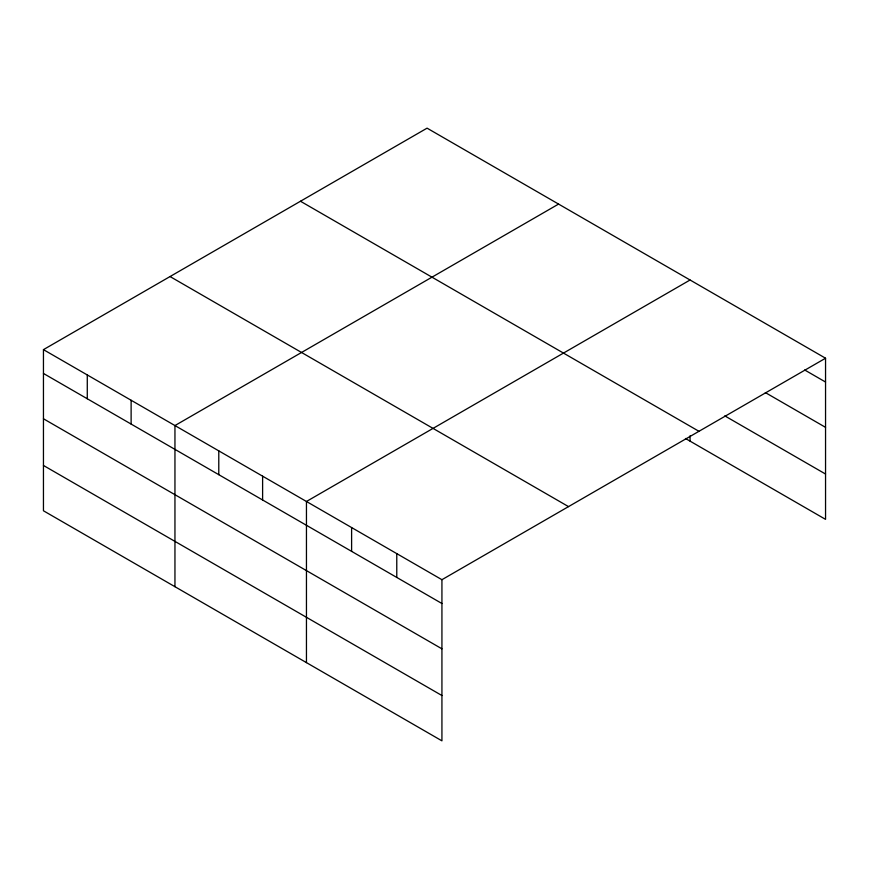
<?xml version="1.0" encoding="UTF-8"?>
<svg xmlns="http://www.w3.org/2000/svg" width="869" height="869" viewBox="0 0 869 869"><rect width="100%" height="100%" fill="white"/><g stroke="black" fill="none" stroke-linecap="round" stroke-linejoin="round"><path stroke-width="1.3" d="M43.45 349.642L441.93 579.699L441.93 740.844L43.45 510.776L43.45 349.642L427.07 128.156L825.55 358.224L825.55 519.358L685.456 438.476M558.571 204.085L174.951 425.56L174.951 586.694M690.062 280.003L306.453 501.478L306.453 662.623M441.93 579.699L825.55 358.224M804.705 369.998L825.55 382.034M765.339 392.582L825.55 427.352M724.8 415.882L825.55 474.039M300.478 201.25L698.958 431.306M170.042 276.548L568.522 506.616M43.45 373.453L441.93 603.51M43.45 418.771L441.93 648.828M43.45 465.458L441.93 695.526M690.062 435.803L690.062 441.137M396.775 553.629L396.775 577.44M351.608 527.559L351.608 551.37M262.612 476.169L262.612 499.979M218.782 450.87L218.782 474.68M131.121 400.251L131.121 424.061M87.28 374.941L87.28 398.762"/></g></svg>
